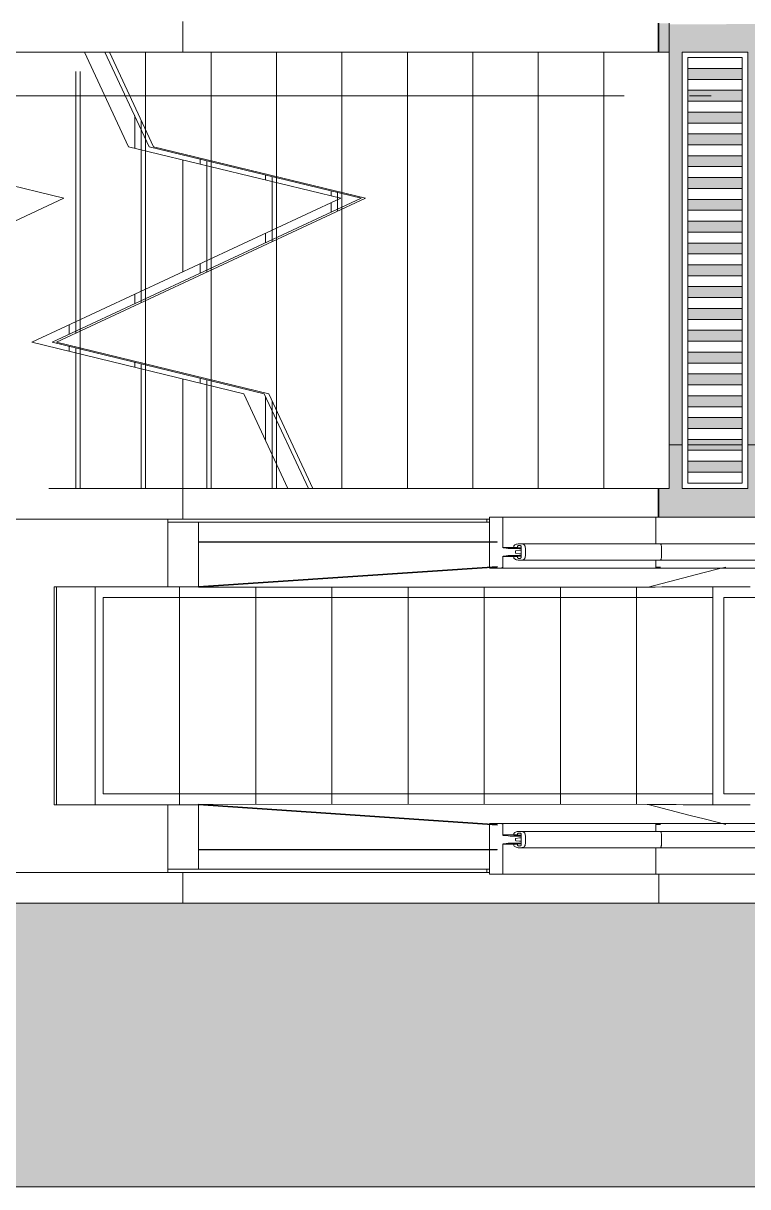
# Model space of a CAD drawing. Header units: metres. Extents: x -201 to 705, y -63 to 42.
# Drawn here: x 323.31 to 326.63, y -22 to -16.67 of the extents above; entities that cross this region are included whole.
import ezdxf

# ---------------------------------------------------------------- set-up
doc = ezdxf.new("R2010")
doc.units = ezdxf.units.M
for name, pattern in [('Dash', [3, 1.5, -1.5]), ('Grid Line', [11.1125, 6.35, -1.5875, 1.5875, -1.5875]), ('HAT AKSI', [5.6, 5, -0.3, 0, -0.3]), ('Overhead', [1.984375, 1.190625, -0.79375])]:
    doc.linetypes.add(name, pattern=pattern)
for name, color, linetype, lineweight in [('A-SECTMBM', 7, 'Overhead', 9), ('A_AREA', 7, 'Continuous', 9), ('A_GRID', 7, 'Continuous', 9), ('A_HATCH', 7, 'Continuous', 9), ('A_RC', 7, 'Continuous', 9), ('A_STAIR', 7, 'Continuous', 9), ('A_WALL', 7, 'Continuous', 9), ('G-PLANOTM', 7, 'Continuous', 9), ('P-SANRFIM', 7, 'Continuous', 9)]:
    doc.layers.add(name, color=color, linetype=linetype, lineweight=lineweight)

# ---------------------------------------------------------------- blocks, each defined once
blk = doc.blocks.new('IC-TKN-M7-S22-000-10-A1-32-K-T-6C-200_rvt-2-_7_76 _10_76_ BİLET HOLÜ _FFL__ANAHTAR PLAN')
at = {"layer": 'A_HATCH', "true_color": 0x787878}
h = blk.add_hatch(dxfattribs=at)
h.set_pattern_fill('FP_3', color=8, style=0, pattern_type=2)
h.set_pattern_definition([(45, (0, 0), (-0.442274, 0.442274), []), (45, (0.4423, 0), (-0.442274, 0.442274), [0.31274, -0.15637])])
h.paths.add_polyline_path([(-114.5458, -22), (-83.0294, -22), (-83.0294, -20.7), (-125.75, -20.7), (-125.75, -22)])
h.paths.add_polyline_path([(-55.85, -22), (-55.85, -20.7), (-76.7121, -20.7), (-76.7121, -22), (-59.0895, -22)])
at = {"layer": 'A-SECTMBM'}
for p, q in [((-111.901, -17.2335), (-110.9288, -17.4698)), ((-110.9288, -17.4698), (-112.3449, -18.1301))]:
    blk.add_line(p, q, dxfattribs=at)
at = {"layer": 'A_RC'}
for p, q in [((-110.3831, -16.8), (-110.3831, -16.66)), ((-110.3831, -17.8076), (-110.3831, -17.2937)), ((-110.3831, -18.94), (-110.3831, -18.2982)), ((-110.3831, -20.7), (-110.3831, -20.56))]:
    blk.add_line(p, q, dxfattribs=at)
at = {"layer": 'A_STAIR'}
for p, q in [((-110.7394, -16.8), (-110.8331, -16.8)), ((-110.8331, -16.8), (-110.631, -17.2335)), ((-110.6031, -17.2403), (-110.6031, -17.0923)), ((-110.631, -17.2335), (-109.6588, -17.4698)), ((-110.3031, -17.3132), (-110.3031, -17.2904)), ((-110.0031, -17.3861), (-110.0031, -17.3633)), ((-109.6588, -17.4698), (-111.0749, -18.1301)), ((-109.7031, -17.459), (-109.7031, -17.4362)), ((-109.7031, -17.5342), (-109.7031, -17.4905)), ((-110.0031, -17.6741), (-110.0031, -17.6304)), ((-110.3031, -17.8139), (-110.3031, -17.7703)), ((-110.6031, -17.9538), (-110.6031, -17.9102)), ((-110.9031, -18.0937), (-110.9031, -18.05)), ((-111.0749, -18.1301), (-110.1027, -18.3664)), ((-110.9031, -18.1719), (-110.9031, -18.1491)), ((-110.6031, -18.2448), (-110.6031, -18.222)), ((-110.3031, -18.3177), (-110.3031, -18.2949)), ((-110.1027, -18.3664), (-109.9005, -18.8)), ((-110.0031, -18.5799), (-110.0031, -18.379)), ((-109.8068, -18.8), (-109.9005, -18.8))]:
    blk.add_line(p, q, dxfattribs=at)
at = {"layer": 'A_STAIR', "linetype": 'Overhead'}
for p, q in [((-110.6031, -17.2403), (-110.6031, -17.0923)), ((-110.3031, -17.3132), (-110.3031, -17.2904)), ((-110.0031, -17.3861), (-110.0031, -17.3633)), ((-109.7031, -17.459), (-109.7031, -17.4362)), ((-109.7031, -17.5342), (-109.7031, -17.4905)), ((-110.0031, -17.6741), (-110.0031, -17.6304)), ((-110.3031, -17.8139), (-110.3031, -17.7703)), ((-110.6031, -17.9538), (-110.6031, -17.9102)), ((-110.9031, -18.0937), (-110.9031, -18.05)), ((-110.9031, -18.1719), (-110.9031, -18.1491)), ((-110.6031, -18.2448), (-110.6031, -18.222)), ((-110.3031, -18.3177), (-110.3031, -18.2949)), ((-110.0031, -18.5799), (-110.0031, -18.379))]:
    blk.add_line(p, q, dxfattribs=at)
at = {"layer": 'A_WALL', "lineweight": 18}
for p, q in [((-92.95, -20.7), (-125.75, -20.7)), ((-125.75, -22), (-83.0294, -22))]:
    blk.add_line(p, q, dxfattribs=at)
blk = doc.blocks.new('MBE MP YM Revit Family Model 697 mm 3 Basamak - MBE MP YM Revit Family Model 697 mm-3506677-_7_76 _10_76_ BİLET HOLÜ _FFL__ANAHTAR PLAN')
at = {"layer": 'G-PLANOTM'}
for p, q in [((-1.11, -1.8781), (-1.11, -3.7581)), ((0.51, -3.7581), (0.51, -1.8781)), ((-0.8, -3.7581), (-0.8, -3.2372)), ((-0.8, -3.2372), (0.2, -3.2372)), ((0.2, -3.2484), (-0.8, -3.2484)), ((-0.8, -3.2484), (-0.8, -3.4247)), ((0.2, -3.2372), (0.2, -3.7581)), ((0.2, -3.4247), (0.2, -3.2484)), ((-0.8, -3.4247), (0.2, -3.4247)), ((-0.75, -3.8119), (-0.75, -3.462)), ((-0.75, -3.462), (0.15, -3.462)), ((0.15, -3.462), (0.15, -3.8119)), ((-1.095, -3.7581), (-1.11, -3.7581)), ((-1.11, -3.7581), (-1.11, -5.2208)), ((-1.11, -3.7581), (-0.8, -3.7581)), ((-1.095, -5.2208), (-1.095, -3.7581)), ((-0.8, -3.7581), (-1.095, -3.7581)), ((-1.095, -3.7581), (-1.095, -3.898)), ((-0.8, -3.898), (-0.8, -3.7581)), ((0.2, -3.7581), (0.2, -3.898)), ((0.495, -3.7581), (0.2, -3.7581)), ((0.2, -3.7581), (0.51, -3.7581)), ((0.495, -3.7581), (0.495, -5.2208)), ((0.51, -3.7581), (0.495, -3.7581)), ((0.495, -3.898), (0.495, -3.7581)), ((0.51, -5.2208), (0.51, -3.7581)), ((-0.8, -3.8119), (-0.75, -3.8119)), ((-0.75, -3.8119), (0.15, -3.8119)), ((-0.75, -4.1611), (-0.75, -3.8119)), ((0.15, -3.8119), (0.2, -3.8119)), ((0.15, -3.8119), (0.15, -4.1611)), ((-1.095, -3.898), (-0.8, -3.898)), ((-1.0039, -3.898), (-1.0055, -3.898)), ((-1.0055, -3.898), (-1.0055, -5.2681)), ((-1.0039, -5.2681), (-1.0039, -3.898)), ((-0.8005, -3.898), (-0.8927, -5.2681)), ((-0.8894, -5.2681), (-0.7972, -3.898)), ((-0.7972, -3.898), (-0.8005, -3.898)), ((-0.7982, -5.9551), (-0.7972, -3.898)), ((0.2005, -3.898), (0.1972, -3.898)), ((0.1972, -3.898), (0.2894, -5.2681)), ((0.1972, -3.898), (0.1982, -5.9551)), ((0.2, -3.898), (0.495, -3.898)), ((0.2927, -5.2681), (0.2005, -3.898)), ((0.4055, -3.898), (0.4039, -3.898)), ((0.4039, -3.898), (0.4039, -5.2681)), ((0.4055, -5.2681), (0.4055, -3.898)), ((-0.7974, -4.1611), (-0.75, -4.1611)), ((-0.75, -4.1611), (0.15, -4.1611)), ((-0.75, -4.5103), (-0.75, -4.1611)), ((0.15, -4.1611), (0.1974, -4.1611)), ((0.15, -4.1611), (0.15, -4.5103)), ((-0.7975, -4.5103), (-0.75, -4.5103)), ((-0.75, -4.5103), (0.15, -4.5103)), ((-0.75, -4.8594), (-0.75, -4.5103)), ((0.15, -4.5103), (0.1975, -4.5103)), ((0.15, -4.5103), (0.15, -4.8594)), ((-0.7977, -4.8594), (-0.75, -4.8594)), ((-0.75, -5.2086), (-0.75, -4.8588)), ((-0.75, -4.8594), (0.15, -4.8594)), ((0.15, -4.8588), (0.15, -5.2086)), ((0.15, -4.8594), (0.1977, -4.8594)), ((-1.11, -5.2208), (-1.095, -5.2208)), ((-1.11, -5.2331), (-1.11, -5.2208)), ((-1.095, -5.2208), (-1.095, -5.2331)), ((-0.7978, -5.2086), (-0.75, -5.2086)), ((-0.75, -5.2086), (0.15, -5.2086)), ((-0.75, -5.5578), (-0.75, -5.2086)), ((0.15, -5.2086), (0.1978, -5.2086)), ((0.15, -5.2086), (0.15, -5.5578)), ((0.495, -5.2208), (0.51, -5.2208)), ((0.495, -5.2331), (0.495, -5.2208)), ((0.51, -5.2208), (0.51, -5.2331)), ((-0.8871, -5.2331), (-1.1179, -5.2331)), ((-1.1179, -5.2331), (-1.1179, -5.2931)), ((-1.0055, -5.2681), (-1.0039, -5.2681)), ((-0.8927, -5.2681), (-0.8894, -5.2681)), ((-0.8849, -5.2831), (-0.8849, -5.2331)), ((0.2849, -5.2331), (0.2849, -5.2831)), ((0.5179, -5.2331), (0.2871, -5.2331)), ((0.2894, -5.2681), (0.2927, -5.2681)), ((0.4039, -5.2681), (0.4055, -5.2681)), ((0.5179, -5.2931), (0.5179, -5.2331)), ((-1.1179, -5.2931), (-0.9778, -5.2931)), ((-1.1179, -5.2931), (-1.1179, -5.9956)), ((-0.9803, -5.2981), (-0.9803, -5.3601)), ((-0.9778, -5.3071), (-0.9778, -5.2958)), ((-0.975, -5.3271), (-0.975, -5.3781)), ((-0.943, -5.3781), (-0.943, -5.3271)), ((-0.9402, -5.2931), (-0.8899, -5.2931)), ((-0.9402, -5.2958), (-0.9402, -5.3071)), ((-0.9377, -5.3601), (-0.9377, -5.2981)), ((-0.8849, -5.9932), (-0.8849, -5.2831)), ((0.2849, -5.2831), (0.2849, -5.9932)), ((0.2899, -5.2931), (0.3402, -5.2931)), ((0.3377, -5.2981), (0.3377, -5.3601)), ((0.3402, -5.3071), (0.3402, -5.2958)), ((0.343, -5.3271), (0.343, -5.3781)), ((0.375, -5.3781), (0.375, -5.3271)), ((0.3778, -5.2931), (0.5179, -5.2931)), ((0.3778, -5.2958), (0.3778, -5.3071)), ((0.3803, -5.3601), (0.3803, -5.2981)), ((0.5179, -5.9956), (0.5179, -5.2931)), ((-0.9965, -5.3683), (-0.9965, -5.3719)), ((-0.9965, -5.3719), (-0.9965, -6.0145)), ((-0.9805, -5.3441), (-0.9844, -5.3441)), ((-0.984, -5.3601), (-0.9805, -5.3601)), ((-0.9667, -5.3781), (-0.984, -5.3781)), ((-0.9785, -5.3562), (-0.9785, -5.348)), ((-0.9785, -5.3781), (-0.9785, -5.3562)), ((-0.975, -5.3781), (-0.943, -5.3781)), ((-0.9641, -5.3531), (-0.9667, -5.3701)), ((-0.9667, -5.3701), (-0.9667, -5.3781)), ((-0.9545, -5.3521), (-0.9635, -5.3521)), ((-0.9512, -5.3701), (-0.9538, -5.3531)), ((-0.9512, -5.3781), (-0.9512, -5.3701)), ((-0.934, -5.3781), (-0.9512, -5.3781)), ((-0.9394, -5.348), (-0.9394, -5.3562)), ((-0.9394, -5.3562), (-0.9394, -5.3781)), ((-0.9336, -5.3441), (-0.9375, -5.3441)), ((-0.9375, -5.3601), (-0.934, -5.3601)), ((-0.9215, -5.3719), (-0.9215, -5.3683)), ((-0.9215, -6.0145), (-0.9215, -5.3719)), ((0.3215, -5.3683), (0.3215, -5.3719)), ((0.3215, -5.3719), (0.3215, -6.0145)), ((0.3375, -5.3441), (0.3336, -5.3441)), ((0.334, -5.3601), (0.3375, -5.3601)), ((0.3512, -5.3781), (0.334, -5.3781)), ((0.3394, -5.3562), (0.3394, -5.348)), ((0.3394, -5.3781), (0.3394, -5.3562)), ((0.343, -5.3781), (0.375, -5.3781)), ((0.3538, -5.3531), (0.3512, -5.3701)), ((0.3512, -5.3701), (0.3512, -5.3781)), ((0.3635, -5.3521), (0.3545, -5.3521)), ((0.3667, -5.3701), (0.3641, -5.3531)), ((0.3667, -5.3781), (0.3667, -5.3701)), ((0.384, -5.3781), (0.3667, -5.3781)), ((0.3785, -5.348), (0.3785, -5.3562)), ((0.3785, -5.3562), (0.3785, -5.3781)), ((0.3844, -5.3441), (0.3805, -5.3441)), ((0.3805, -5.3601), (0.384, -5.3601)), ((0.3965, -5.3719), (0.3965, -5.3683)), ((0.3965, -6.0145), (0.3965, -5.3719)), ((-0.798, -5.5578), (-0.75, -5.5578)), ((-0.75, -5.5578), (0.15, -5.5578)), ((-0.75, -5.907), (-0.75, -5.5578)), ((0.15, -5.5578), (0.198, -5.5578)), ((0.15, -5.5578), (0.15, -5.907)), ((-0.7981, -5.907), (-0.75, -5.907)), ((-0.75, -5.907), (0.15, -5.907)), ((-0.75, -6.2562), (-0.75, -5.907)), ((0.15, -5.907), (0.1981, -5.907)), ((0.15, -5.907), (0.15, -6.2562)), ((-0.7982, -5.9597), (-0.7982, -5.9574)), ((0.1982, -5.9574), (0.1982, -5.9597)), ((-1.1179, -5.9956), (-0.995, -5.9956)), ((-1.1179, -6.759), (-1.1179, -5.9956)), ((-0.9229, -5.9956), (-0.8899, -5.9956)), ((-0.8898, -6.016), (-0.8897, -6.0034)), ((-0.8897, -6.0034), (-0.8897, -5.9956)), ((-0.8849, -6.759), (-0.8849, -5.9812)), ((0.2849, -5.9812), (0.2849, -6.759)), ((0.2897, -5.9956), (0.2897, -6.0034)), ((0.2897, -6.0034), (0.2898, -6.0159)), ((0.2899, -5.9956), (0.3229, -5.9956)), ((0.3957, -5.9956), (0.5179, -5.9956)), ((0.5179, -5.9956), (0.5179, -6.759)), ((-0.7996, -6.2562), (-0.75, -6.2562)), ((-0.75, -6.2562), (0.15, -6.2562)), ((0.15, -6.2562), (0.1996, -6.2562)), ((-0.75, -6.6562), (-0.75, -6.3063)), ((-0.75, -6.3063), (0.15, -6.3063)), ((0.15, -6.3063), (0.15, -6.6562)), ((-0.8, -6.3521), (-0.8, -6.3981)), ((0.2, -6.3986), (0.2, -6.3521))]:
    blk.add_line(p, q, dxfattribs=at)
at = {"layer": 'G-PLANOTM', "flags": 128}
for points in [[(-0.9778, -5.2931), (-0.9783, -5.2932), (-0.9788, -5.2935), (-0.9792, -5.294), (-0.9796, -5.2946), (-0.9799, -5.2953), (-0.9801, -5.2962), (-0.9803, -5.2971), (-0.9803, -5.2981)], [(-0.9803, -5.2981), (-0.9802, -5.2993), (-0.98, -5.3004), (-0.9797, -5.3013)], [(-0.9797, -5.3013), (-0.9771, -5.3091), (-0.9756, -5.3179), (-0.975, -5.3271)], [(-0.943, -5.3271), (-0.9425, -5.3179), (-0.9409, -5.3091), (-0.9383, -5.3013)], [(-0.9377, -5.2981), (-0.9378, -5.2971), (-0.9379, -5.2962), (-0.9381, -5.2953), (-0.9384, -5.2946), (-0.9388, -5.294), (-0.9393, -5.2935), (-0.9397, -5.2932), (-0.9402, -5.2931)], [(-0.9383, -5.3013), (-0.938, -5.3004), (-0.9378, -5.2993), (-0.9377, -5.2981)], [(-0.8899, -5.2931), (-0.8889, -5.2929), (-0.888, -5.2924), (-0.8871, -5.2914), (-0.8864, -5.2902), (-0.8858, -5.2887), (-0.8853, -5.2869), (-0.885, -5.2851), (-0.8849, -5.2831)], [(0.2849, -5.2831), (0.285, -5.2851), (0.2853, -5.2869), (0.2858, -5.2887), (0.2864, -5.2902), (0.2871, -5.2914), (0.288, -5.2924), (0.2889, -5.2929), (0.2899, -5.2931)], [(0.3402, -5.2931), (0.3397, -5.2932), (0.3393, -5.2935), (0.3388, -5.294), (0.3384, -5.2946), (0.3381, -5.2953), (0.3379, -5.2962), (0.3378, -5.2971), (0.3377, -5.2981)], [(0.3377, -5.2981), (0.3378, -5.2993), (0.338, -5.3004), (0.3383, -5.3013)], [(0.3383, -5.3013), (0.3409, -5.3091), (0.3425, -5.3179), (0.343, -5.3271)], [(0.375, -5.3271), (0.3756, -5.3179), (0.3771, -5.3091), (0.3797, -5.3013)], [(0.3803, -5.2981), (0.3803, -5.2971), (0.3801, -5.2962), (0.3799, -5.2953), (0.3796, -5.2946), (0.3792, -5.294), (0.3788, -5.2935), (0.3783, -5.2932), (0.3778, -5.2931)], [(0.3797, -5.3013), (0.38, -5.3004), (0.3802, -5.2993), (0.3803, -5.2981)], [(-0.9844, -5.3441), (-0.9867, -5.3446), (-0.989, -5.346), (-0.9911, -5.3482), (-0.9929, -5.3512), (-0.9944, -5.3549), (-0.9956, -5.3591), (-0.9963, -5.3636), (-0.9965, -5.3683)], [(-0.9965, -5.3719), (-0.9963, -5.3763), (-0.9957, -5.3805), (-0.9947, -5.3845), (-0.9933, -5.3881), (-0.9917, -5.391), (-0.9898, -5.3934), (-0.9877, -5.395), (-0.9855, -5.3958)], [(-0.9885, -5.3691), (-0.9884, -5.3674), (-0.9881, -5.3657), (-0.9877, -5.3641), (-0.9872, -5.3628), (-0.9865, -5.3616), (-0.9857, -5.3608), (-0.9849, -5.3603), (-0.984, -5.3601)], [(-0.984, -5.3781), (-0.9849, -5.3779), (-0.9857, -5.3774), (-0.9865, -5.3766), (-0.9872, -5.3755), (-0.9877, -5.3741), (-0.9881, -5.3726), (-0.9884, -5.3709), (-0.9885, -5.3691)], [(-0.9785, -5.348), (-0.9786, -5.3472), (-0.9787, -5.3465), (-0.9788, -5.3458), (-0.9791, -5.3453), (-0.9794, -5.3448), (-0.9797, -5.3444), (-0.9801, -5.3442), (-0.9805, -5.3441)], [(-0.9805, -5.3601), (-0.9801, -5.36), (-0.9797, -5.3598), (-0.9794, -5.3595), (-0.9791, -5.359), (-0.9788, -5.3584), (-0.9787, -5.3577), (-0.9786, -5.357), (-0.9785, -5.3562)], [(-0.9635, -5.3521), (-0.9636, -5.3521), (-0.9637, -5.3522), (-0.9638, -5.3523), (-0.9639, -5.3525), (-0.964, -5.3526), (-0.9641, -5.3528), (-0.9641, -5.3531)], [(-0.9538, -5.3531), (-0.9539, -5.3528), (-0.954, -5.3526), (-0.954, -5.3525), (-0.9541, -5.3523), (-0.9542, -5.3522), (-0.9544, -5.3521), (-0.9545, -5.3521)], [(-0.9375, -5.3441), (-0.9379, -5.3442), (-0.9383, -5.3444), (-0.9386, -5.3448), (-0.9389, -5.3453), (-0.9391, -5.3458), (-0.9393, -5.3465), (-0.9394, -5.3472), (-0.9394, -5.348)], [(-0.9394, -5.3562), (-0.9394, -5.357), (-0.9393, -5.3577), (-0.9391, -5.3584), (-0.9389, -5.359), (-0.9386, -5.3595), (-0.9382, -5.3598), (-0.9379, -5.36), (-0.9375, -5.3601)], [(-0.934, -5.3601), (-0.9331, -5.3603), (-0.9323, -5.3608), (-0.9315, -5.3616), (-0.9308, -5.3628), (-0.9302, -5.3641), (-0.9298, -5.3657), (-0.9296, -5.3674), (-0.9295, -5.3691)], [(-0.9295, -5.3691), (-0.9296, -5.3709), (-0.9298, -5.3726), (-0.9302, -5.3741), (-0.9308, -5.3755), (-0.9315, -5.3766), (-0.9323, -5.3774), (-0.9331, -5.3779), (-0.934, -5.3781)], [(-0.9215, -5.3683), (-0.9217, -5.3636), (-0.9224, -5.3591), (-0.9235, -5.3549), (-0.925, -5.3512), (-0.9269, -5.3482), (-0.929, -5.346), (-0.9312, -5.3446), (-0.9336, -5.3441)], [(-0.9324, -5.3958), (-0.9302, -5.395), (-0.9282, -5.3934), (-0.9263, -5.391), (-0.9246, -5.3881), (-0.9233, -5.3845), (-0.9223, -5.3805), (-0.9217, -5.3763), (-0.9215, -5.3719)], [(0.3336, -5.3441), (0.3312, -5.3446), (0.329, -5.346), (0.3269, -5.3482), (0.325, -5.3512), (0.3235, -5.3549), (0.3224, -5.3591), (0.3217, -5.3636), (0.3215, -5.3683)], [(0.3215, -5.3719), (0.3217, -5.3763), (0.3223, -5.3805), (0.3233, -5.3845), (0.3246, -5.3881), (0.3263, -5.391), (0.3282, -5.3934), (0.3302, -5.395), (0.3324, -5.3958)], [(0.3295, -5.3691), (0.3296, -5.3674), (0.3298, -5.3657), (0.3302, -5.3641), (0.3308, -5.3628), (0.3315, -5.3616), (0.3323, -5.3608), (0.3331, -5.3603), (0.334, -5.3601)], [(0.334, -5.3781), (0.3331, -5.3779), (0.3323, -5.3774), (0.3315, -5.3766), (0.3308, -5.3755), (0.3302, -5.3741), (0.3298, -5.3726), (0.3296, -5.3709), (0.3295, -5.3691)], [(0.3394, -5.348), (0.3394, -5.3472), (0.3393, -5.3465), (0.3391, -5.3458), (0.3389, -5.3453), (0.3386, -5.3448), (0.3383, -5.3444), (0.3379, -5.3442), (0.3375, -5.3441)], [(0.3375, -5.3601), (0.3379, -5.36), (0.3382, -5.3598), (0.3386, -5.3595), (0.3389, -5.359), (0.3391, -5.3584), (0.3393, -5.3577), (0.3394, -5.357), (0.3394, -5.3562)], [(0.3545, -5.3521), (0.3544, -5.3521), (0.3542, -5.3522), (0.3541, -5.3523), (0.354, -5.3525), (0.354, -5.3526), (0.3539, -5.3528), (0.3538, -5.3531)], [(0.3641, -5.3531), (0.3641, -5.3528), (0.364, -5.3526), (0.3639, -5.3525), (0.3638, -5.3523), (0.3637, -5.3522), (0.3636, -5.3521), (0.3635, -5.3521)], [(0.3805, -5.3441), (0.3801, -5.3442), (0.3797, -5.3444), (0.3794, -5.3448), (0.3791, -5.3453), (0.3788, -5.3458), (0.3787, -5.3465), (0.3786, -5.3472), (0.3785, -5.348)], [(0.3785, -5.3562), (0.3786, -5.357), (0.3787, -5.3577), (0.3788, -5.3584), (0.3791, -5.359), (0.3794, -5.3595), (0.3797, -5.3598), (0.3801, -5.36), (0.3805, -5.3601)], [(0.384, -5.3601), (0.3849, -5.3603), (0.3857, -5.3608), (0.3865, -5.3616), (0.3872, -5.3628), (0.3877, -5.3641), (0.3881, -5.3657), (0.3884, -5.3674), (0.3885, -5.3691)], [(0.3885, -5.3691), (0.3884, -5.3709), (0.3881, -5.3726), (0.3877, -5.3741), (0.3872, -5.3755), (0.3865, -5.3766), (0.3857, -5.3774), (0.3849, -5.3779), (0.384, -5.3781)], [(0.3965, -5.3683), (0.3963, -5.3636), (0.3956, -5.3591), (0.3944, -5.3549), (0.3929, -5.3512), (0.3911, -5.3482), (0.389, -5.346), (0.3867, -5.3446), (0.3844, -5.3441)], [(0.3855, -5.3958), (0.3877, -5.395), (0.3898, -5.3934), (0.3917, -5.391), (0.3933, -5.3881), (0.3947, -5.3845), (0.3957, -5.3805), (0.3963, -5.3763), (0.3965, -5.3719)], [(-0.9855, -5.3958), (-0.9723, -5.3975), (-0.959, -5.3981)], [(-0.959, -5.3981), (-0.9457, -5.3975), (-0.9324, -5.3958)], [(0.3324, -5.3958), (0.3457, -5.3975), (0.359, -5.3981)], [(0.359, -5.3981), (0.3723, -5.3975), (0.3855, -5.3958)], [(-0.8899, -6.3162), (-0.8811, -6.2818), (-0.8645, -6.2172), (-0.8479, -6.1526), (-0.8313, -6.0882), (-0.8148, -6.0239), (-0.7982, -5.9597)], [(0.1982, -5.9597), (0.2148, -6.0239), (0.2313, -6.0882), (0.2479, -6.1526), (0.2645, -6.2172), (0.2811, -6.2818), (0.2899, -6.3162)], [(-0.9965, -6.759), (-0.9965, -6.6945), (-0.9965, -6.63), (-0.9965, -6.5657), (-0.9965, -6.5018), (-0.9965, -6.4382), (-0.9965, -6.3752), (-0.9965, -6.3128), (-0.9965, -6.2511), (-0.9965, -6.1902), (-0.9965, -6.1302), (-0.9965, -6.0712), (-0.9965, -6.0137)], [(-0.9215, -6.0137), (-0.9215, -6.0716), (-0.9215, -6.1306), (-0.9215, -6.1906), (-0.9215, -6.2515), (-0.9215, -6.3132), (-0.9215, -6.3756), (-0.9215, -6.4386), (-0.9215, -6.5022), (-0.9215, -6.5661), (-0.9215, -6.6304), (-0.9215, -6.6949), (-0.9215, -6.759)], [(0.3215, -6.759), (0.3215, -6.6945), (0.3215, -6.63), (0.3215, -6.5657), (0.3215, -6.5018), (0.3215, -6.4382), (0.3215, -6.3752), (0.3215, -6.3128), (0.3215, -6.2511), (0.3215, -6.1902), (0.3215, -6.1302), (0.3215, -6.0712), (0.3215, -6.0137)], [(0.3965, -6.0137), (0.3965, -6.0716), (0.3965, -6.1306), (0.3965, -6.1906), (0.3965, -6.2515), (0.3965, -6.3132), (0.3965, -6.3756), (0.3965, -6.4386), (0.3965, -6.5022), (0.3965, -6.5661), (0.3965, -6.6304), (0.3965, -6.6949), (0.3965, -6.759)]]:
    blk.add_lwpolyline(points, dxfattribs=at)
at = {"layer": 'G-PLANOTM'}
for points, knots in [([(-0.8, -6.4278), (-0.7999, -6.3576), (-0.7995, -6.196), (-0.7987, -6.043), (-0.7982, -5.9597)], [-0.5833333, -0.5833333, -0.5833333, -0.5833333, -0.3333333, 0, 0, 0, 0]), ([(0.1982, -5.9597), (0.1987, -6.043), (0.1995, -6.196), (0.1999, -6.3576), (0.2, -6.4278)], [-1, -1, -1, -1, -0.6666667, -0.4166667, -0.4166667, -0.4166667, -0.4166667]), ([(-0.9965, -6.0145), (-0.9965, -6.015), (-0.9962, -6.016), (-0.9952, -6.0173), (-0.9934, -6.0185), (-0.9904, -6.0197), (-0.9875, -6.0202), (-0.9855, -6.0203)], [0, 0, 0, 0, 0.166667, 0.333333, 0.5, 0.666667, 1, 1, 1, 1]), ([(-0.9324, -6.0203), (-0.9305, -6.0202), (-0.9276, -6.0197), (-0.9245, -6.0185), (-0.9228, -6.0173), (-0.9217, -6.016), (-0.9215, -6.015), (-0.9215, -6.0145)], [0, 0, 0, 0, 0.333333, 0.5, 0.666667, 0.833333, 1, 1, 1, 1]), ([(-0.8899, -5.9956), (-0.8892, -5.9956), (-0.8877, -5.9954), (-0.886, -5.9948), (-0.8851, -5.994), (-0.8849, -5.9935), (-0.8849, -5.9932)], [0, 0, 0, 0, 0.285714, 0.571429, 0.785714, 1, 1, 1, 1]), ([(0.2849, -5.9932), (0.2849, -5.9934), (0.285, -5.9937), (0.2855, -5.9944), (0.2866, -5.9951), (0.2882, -5.9955), (0.2893, -5.9956), (0.2899, -5.9956)], [0, 0, 0, 0, 0.142857, 0.285714, 0.571429, 0.785714, 1, 1, 1, 1]), ([(0.3215, -6.0145), (0.3215, -6.015), (0.3217, -6.016), (0.3228, -6.0173), (0.3245, -6.0185), (0.3276, -6.0197), (0.3305, -6.0202), (0.3324, -6.0203)], [0, 0, 0, 0, 0.166667, 0.333333, 0.5, 0.666667, 1, 1, 1, 1]), ([(0.3855, -6.0203), (0.3875, -6.0202), (0.3904, -6.0197), (0.3934, -6.0185), (0.3952, -6.0173), (0.3962, -6.016), (0.3965, -6.015), (0.3965, -6.0145)], [0, 0, 0, 0, 0.333333, 0.5, 0.666667, 0.833333, 1, 1, 1, 1])]:
    blk.add_open_spline(points, degree=3, knots=knots, dxfattribs=at)
for points in [[(-0.9855, -6.0203), (-0.9811, -6.0205), (-0.9723, -6.0208), (-0.9634, -6.0209), (-0.959, -6.0209)], [(-0.959, -6.0209), (-0.9546, -6.0209), (-0.9457, -6.0208), (-0.9368, -6.0205), (-0.9324, -6.0203)], [(0.3324, -6.0203), (0.3368, -6.0205), (0.3457, -6.0208), (0.3546, -6.0209), (0.359, -6.0209)], [(0.359, -6.0209), (0.3634, -6.0209), (0.3723, -6.0208), (0.3811, -6.0205), (0.3855, -6.0203)]]:
    blk.add_open_spline(points, degree=3, dxfattribs=at)
blk = doc.blocks.new('D2020_30_Izgara - L-1217 -200-3926216-_7_76 _10_76_ BİLET HOLÜ _FFL__ANAHTAR PLAN')
at = {"layer": 'P-SANRFIM'}
for p, q in [((0.15, 1), (-0.15, 1)), ((-0.15, 1), (-0.15, -1)), ((0.125, 0.975), (-0.125, 0.975)), ((-0.125, 0.975), (-0.125, 0.925)), ((-0.125, -0.975), (-0.125, 0.975)), ((-0.125, 0.975), (0.125, 0.975)), ((0.125, 0.925), (0.125, 0.975)), ((0.125, 0.975), (0.125, -0.975)), ((0.15, -1), (0.15, 1)), ((-0.125, 0.925), (0.125, 0.925)), ((0.125, 0.875), (-0.125, 0.875)), ((-0.125, 0.875), (-0.125, 0.825)), ((0.125, 0.825), (0.125, 0.875)), ((-0.125, 0.825), (0.125, 0.825)), ((0.125, 0.775), (-0.125, 0.775)), ((-0.125, 0.775), (-0.125, 0.725)), ((0.125, 0.725), (0.125, 0.775)), ((-0.125, 0.725), (0.125, 0.725)), ((0.125, 0.675), (-0.125, 0.675)), ((-0.125, 0.675), (-0.125, 0.625)), ((0.125, 0.625), (0.125, 0.675)), ((-0.125, 0.625), (0.125, 0.625)), ((0.125, 0.575), (-0.125, 0.575)), ((-0.125, 0.575), (-0.125, 0.525)), ((0.125, 0.525), (0.125, 0.575)), ((-0.125, 0.525), (0.125, 0.525)), ((0.125, 0.475), (-0.125, 0.475)), ((-0.125, 0.475), (-0.125, 0.425)), ((0.125, 0.425), (0.125, 0.475)), ((-0.125, 0.425), (0.125, 0.425)), ((0.125, 0.375), (-0.125, 0.375)), ((-0.125, 0.375), (-0.125, 0.325)), ((0.125, 0.325), (0.125, 0.375)), ((-0.125, 0.325), (0.125, 0.325)), ((0.125, 0.275), (-0.125, 0.275)), ((-0.125, 0.275), (-0.125, 0.225)), ((0.125, 0.225), (0.125, 0.275)), ((-0.125, 0.225), (0.125, 0.225)), ((0.125, 0.175), (-0.125, 0.175)), ((-0.125, 0.175), (-0.125, 0.125)), ((0.125, 0.125), (0.125, 0.175)), ((-0.125, 0.125), (0.125, 0.125)), ((0.125, 0.075), (-0.125, 0.075)), ((-0.125, 0.075), (-0.125, 0.025)), ((0.125, 0.025), (0.125, 0.075)), ((-0.125, 0.025), (0.125, 0.025)), ((0.125, -0.025), (-0.125, -0.025)), ((-0.125, -0.025), (-0.125, -0.075)), ((0.125, -0.075), (0.125, -0.025)), ((-0.125, -0.075), (0.125, -0.075)), ((0.125, -0.125), (-0.125, -0.125)), ((-0.125, -0.125), (-0.125, -0.175)), ((0.125, -0.175), (0.125, -0.125)), ((-0.125, -0.175), (0.125, -0.175)), ((0.125, -0.225), (-0.125, -0.225)), ((-0.125, -0.225), (-0.125, -0.275)), ((0.125, -0.275), (0.125, -0.225)), ((-0.125, -0.275), (0.125, -0.275)), ((0.125, -0.325), (-0.125, -0.325)), ((-0.125, -0.325), (-0.125, -0.375)), ((0.125, -0.375), (0.125, -0.325)), ((-0.125, -0.375), (0.125, -0.375)), ((0.125, -0.425), (-0.125, -0.425)), ((-0.125, -0.425), (-0.125, -0.475)), ((0.125, -0.475), (0.125, -0.425)), ((-0.125, -0.475), (0.125, -0.475)), ((0.125, -0.525), (-0.125, -0.525)), ((-0.125, -0.525), (-0.125, -0.575)), ((0.125, -0.575), (0.125, -0.525)), ((-0.125, -0.575), (0.125, -0.575)), ((0.125, -0.625), (-0.125, -0.625)), ((-0.125, -0.625), (-0.125, -0.675)), ((0.125, -0.675), (0.125, -0.625)), ((-0.125, -0.675), (0.125, -0.675)), ((0.125, -0.725), (-0.125, -0.725)), ((-0.125, -0.725), (-0.125, -0.775)), ((0.125, -0.775), (0.125, -0.725)), ((-0.125, -0.775), (0.125, -0.775)), ((0.125, -0.825), (-0.125, -0.825)), ((-0.125, -0.825), (-0.125, -0.875)), ((0.125, -0.875), (0.125, -0.825)), ((-0.125, -0.875), (0.125, -0.875)), ((0.125, -0.925), (-0.125, -0.925)), ((-0.125, -0.925), (-0.125, -0.975)), ((0.125, -0.975), (0.125, -0.925)), ((-0.15, -1), (0.15, -1)), ((-0.125, -0.975), (0.125, -0.975)), ((0.125, -0.975), (-0.125, -0.975))]:
    blk.add_line(p, q, dxfattribs=at)

msp = doc.modelspace()

# ---------------------------------------------------------------- hatches: boundary and pattern name
at = {"layer": 'A_AREA', "true_color": 0xc7ebcc}
h = msp.add_hatch(color=254, dxfattribs=at)
h.paths.add_polyline_path([(354.5389, -20.7), (357.8356, -20.7), (357.8356, -20.52), (366.2745, -20.52), (366.2745, -19.7), (367.2245, -19.7), (367.2245, -19.6612), (367.2473, -19.6612), (367.2473, -19.7), (368.6745, -19.7), (368.6745, -20.52), (380.8395, -20.52), (380.8395, -18.825), (381.9674, -18.825), (381.9674, -18.8172), (384.7445, -18.814), (384.7445, -16.6329), (381.9674, -16.6327), (381.9674, -16.625), (380.8395, -16.625), (380.8395, -14.925), (380.9867, -14.925), (380.9867, -14.79), (378.6745, -14.79), (378.6745, -12.25), (377.0745, -12.25), (377.0745, -11.55), (370.1745, -11.55), (370.1745, -12.25), (368.6745, -12.25), (368.6698, -11.55), (361.1745, -11.55), (361.1745, -11.5888), (361.1517, -11.5888), (361.1517, -11.55), (360.1745, -11.55), (360.1745, -12.25), (358.6745, -12.25), (358.6745, -11.35), (359.9745, -11.3484), (359.9745, -5.65), (358.6745, -5.65), (358.6745, -5.2), (358.4534, -5.2), (358.4534, -5.6845), (358.4344, -5.7036), (358.4104, -5.7036), (358.3812, -5.6845), (358.2748, -5.5492), (358.2693, -5.5258), (358.2673, -5.427), (358.2184, -5.4946), (358.2058, -5.4916), (358.1959, -5.4796), (358.1969, -5.4719), (358.2693, -5.3585), (358.2693, -5.2146), (357.6978, -5.2091), (357.6978, -5.2), (357.5534, -5.2), (357.5534, -5.6845), (357.5344, -5.7036), (357.5104, -5.7036), (357.4812, -5.6845), (357.3748, -5.5492), (357.3693, -5.5085), (357.3673, -5.427), (357.3184, -5.4946), (357.3058, -5.4916), (357.2959, -5.4796), (357.2969, -5.4719), (357.3693, -5.3585), (357.3693, -5.2146), (356.7978, -5.2091), (356.7978, -5.2), (356.6534, -5.2), (356.6534, -5.6845), (356.6344, -5.7036), (356.6104, -5.7036), (356.5812, -5.6845), (356.4748, -5.5492), (356.4693, -5.5258), (356.4673, -5.427), (356.4184, -5.4946), (356.4058, -5.4916), (356.3959, -5.4796), (356.3969, -5.4719), (356.4693, -5.3585), (356.4693, -5.2146), (355.8978, -5.2091), (355.8978, -5.2), (355.7534, -5.2), (355.7534, -5.6845), (355.7344, -5.7036), (355.7104, -5.7036), (355.6812, -5.6845), (355.5748, -5.5492), (355.5693, -5.5258), (355.5673, -5.427), (355.5184, -5.4946), (355.5058, -5.4916), (355.4959, -5.4796), (355.4969, -5.4719), (355.5693, -5.3585), (355.5693, -5.2146), (354.9978, -5.2091), (354.9978, -5.2), (354.8534, -5.2), (354.8523, -5.6857), (354.8344, -5.7036), (354.8104, -5.7036), (354.7812, -5.6845), (354.6748, -5.5492), (354.6693, -5.5258), (354.6673, -5.427), (354.6184, -5.4946), (354.6058, -5.4916), (354.5959, -5.4796), (354.5969, -5.4719), (354.6693, -5.3585), (354.6693, -5.2146), (354.0978, -5.2091), (354.0978, -5.2), (353.9534, -5.2057), (353.9534, -5.6845), (353.9344, -5.7036), (353.9104, -5.7036), (353.8812, -5.6845), (353.7748, -5.5492), (353.7693, -5.5258), (353.7673, -5.427), (353.7184, -5.4946), (353.7058, -5.4916), (353.6959, -5.4796), (353.6969, -5.4719), (353.7693, -5.3585), (353.7693, -5.2146), (353.1978, -5.2091), (353.1978, -5.2), (353.0534, -5.2057), (353.0534, -5.6845), (353.0344, -5.7036), (353.0104, -5.7036), (352.9812, -5.6845), (352.8748, -5.5492), (352.8693, -5.5258), (352.8673, -5.427), (352.8184, -5.4946), (352.8058, -5.4916), (352.7959, -5.4796), (352.7969, -5.4719), (352.8693, -5.3506), (352.8693, -5.2146), (352.2978, -5.2091), (352.2978, -5.2), (352.1534, -5.2057), (352.1534, -5.6845), (352.1344, -5.7036), (352.1104, -5.7036), (352.0812, -5.6845), (351.9748, -5.5492), (351.9693, -5.5258), (351.9673, -5.427), (351.9184, -5.4946), (351.9058, -5.4916), (351.8959, -5.4796), (351.8969, -5.4719), (351.9693, -5.3585), (351.9693, -5.2146), (351.3978, -5.2091), (351.3978, -5.2), (351.2534, -5.2057), (351.2534, -5.6845), (351.2344, -5.7036), (351.2104, -5.7036), (351.1812, -5.6845), (351.0748, -5.5492), (351.0693, -5.5258), (351.0673, -5.427), (351.0184, -5.4946), (351.0058, -5.4916), (350.9959, -5.4796), (350.9969, -5.4719), (351.0693, -5.3585), (351.0693, -5.2146), (350.4978, -5.2091), (350.4978, -5.2), (350.1745, -5.2), (350.1745, -5.65), (348.6745, -5.65), (348.6745, -5.2), (348.3512, -5.2057), (348.3512, -5.2146), (347.7797, -5.2191), (347.7815, -5.3612), (347.8521, -5.482), (347.8432, -5.4916), (347.8275, -5.4942), (347.8206, -5.488), (347.7797, -5.4239), (347.7742, -5.5492), (347.7634, -5.5707), (347.6604, -5.6934), (347.6386, -5.7036), (347.6146, -5.7036), (347.5956, -5.6845), (347.5956, -5.2), (347.4512, -5.2057), (347.4512, -5.2146), (346.8797, -5.2191), (346.8815, -5.3612), (346.9521, -5.482), (346.9432, -5.4916), (346.9275, -5.4942), (346.9206, -5.488), (346.8797, -5.4239), (346.8742, -5.5492), (346.8634, -5.5707), (346.7604, -5.6934), (346.7386, -5.7036), (346.7146, -5.7036), (346.6956, -5.6845), (346.6956, -5.2), (346.5512, -5.2057), (346.5512, -5.2146), (345.9797, -5.2191), (345.9815, -5.3612), (346.0521, -5.482), (346.0432, -5.4916), (346.0275, -5.4942), (346.0206, -5.488), (345.9797, -5.4239), (345.9742, -5.5492), (345.9634, -5.5707), (345.8604, -5.6934), (345.8386, -5.7036), (345.8146, -5.7036), (345.7956, -5.6845), (345.7956, -5.2), (345.6512, -5.2057), (345.6512, -5.2146), (345.0797, -5.2191), (345.0815, -5.3612), (345.1521, -5.482), (345.1432, -5.4916), (345.1275, -5.4942), (345.1206, -5.488), (345.0797, -5.4239), (345.0742, -5.5492), (345.0634, -5.5707), (344.9604, -5.6934), (344.9386, -5.7036), (344.9146, -5.7036), (344.8956, -5.6845), (344.8956, -5.2), (344.7512, -5.2057), (344.7512, -5.2146), (344.1797, -5.2191), (344.1815, -5.3612), (344.2521, -5.482), (344.2432, -5.4916), (344.2275, -5.4942), (344.2206, -5.488), (344.1797, -5.4239), (344.1742, -5.5492), (344.1634, -5.5707), (344.0604, -5.6934), (344.0386, -5.7036), (344.0146, -5.7036), (343.9956, -5.6845), (343.9956, -5.2), (343.8512, -5.2057), (343.8512, -5.2146), (343.2797, -5.2191), (343.2815, -5.3612), (343.3521, -5.482), (343.3432, -5.4916), (343.3275, -5.4942), (343.3206, -5.488), (343.2797, -5.4239), (343.2742, -5.5492), (343.2634, -5.5707), (343.1604, -5.6934), (343.1386, -5.7036), (343.1146, -5.7036), (343.0956, -5.6845), (343.0956, -5.2), (342.9512, -5.2057), (342.9512, -5.2146), (342.3797, -5.2191), (342.3815, -5.3612), (342.4521, -5.482), (342.4432, -5.4916), (342.4275, -5.4942), (342.4206, -5.488), (342.3797, -5.4239), (342.3742, -5.5492), (342.3634, -5.5707), (342.2604, -5.6934), (342.2386, -5.7036), (342.2146, -5.7036), (342.1956, -5.6845), (342.1956, -5.2), (342.0512, -5.2057), (342.0512, -5.2146), (341.4797, -5.2191), (341.4815, -5.3612), (341.5521, -5.482), (341.5413, -5.4927), (341.5275, -5.4942), (341.5206, -5.488), (341.4797, -5.4239), (341.4742, -5.5492), (341.4536, -5.5823), (341.3604, -5.6934), (341.3386, -5.7036), (341.3146, -5.7036), (341.2956, -5.6845), (341.2956, -5.2), (341.1512, -5.2057), (341.1512, -5.2146), (340.5797, -5.2191), (340.5815, -5.3612), (340.6521, -5.482), (340.6432, -5.4916), (340.6275, -5.4942), (340.6206, -5.488), (340.5797, -5.4239), (340.5742, -5.5492), (340.5634, -5.5707), (340.4604, -5.6934), (340.4386, -5.7036), (340.4146, -5.7036), (340.3956, -5.6845), (340.3956, -5.2), (340.1745, -5.2), (340.1745, -5.65), (338.6745, -5.65), (338.6745, -5.2), (338.3589, -5.2), (338.3589, -5.6845), (338.3399, -5.7036), (338.3159, -5.7036), (338.2867, -5.6845), (338.1803, -5.5492), (338.1748, -5.5258), (338.1748, -5.2), (337.0064, -5.2), (337.0064, -5.6845), (336.9873, -5.7036), (336.9634, -5.7036), (336.9341, -5.6845), (336.8278, -5.5492), (336.8222, -5.5258), (336.8222, -5.2), (336.4615, -5.2), (336.4459, -5.219), (335.5554, -5.2151), (335.5466, -5.2049), (335.5466, -5.2), (335.5282, -5.2), (335.521, -5.219), (335.5194, -5.2211), (335.4984, -5.2298), (335.4906, -5.2288), (335.47, -5.2045), (335.4696, -5.2), (335.3785, -5.2048), (335.3745, -5.2412), (334.5157, -5.2412), (334.5145, -11.44), (330.1745, -11.44), (330.1745, -12.25), (310.1745, -12.25), (310.1745, -14.7), (310.3745, -14.7), (310.3745, -14.8), (311.3745, -14.8), (311.3745, -14.7), (315.3745, -14.7), (315.3745, -14.8), (316.3745, -14.8), (316.3745, -14.7), (329.8414, -14.7), (329.8414, -16.43), (329.8264, -16.43), (329.8264, -16.66), (328.6985, -16.66), (328.6985, -16.6677), (326.2708, -16.6725), (326.2714, -18.6), (326.3314, -18.6), (326.3314, -16.8), (326.6314, -16.8), (326.6314, -18.6), (329.8264, -18.6), (329.8264, -20.52), (341.1745, -20.52), (341.1745, -17.7), (341.1995, -17.7), (341.1995, -20.7), (341.2745, -20.7), (341.2745, -17.7), (347.5745, -17.7), (347.5745, -20.7), (347.6495, -20.7), (347.6495, -17.7), (347.6745, -17.7), (347.6745, -20.52), (351.472, -20.52), (351.472, -20.7), (352.8059, -20.7)])
h.paths.add_polyline_path([(384.4145, -18.65), (384.4145, -16.8), (384.7145, -16.8), (384.7145, -18.65), (384.4333, -18.65)])
h.paths.add_polyline_path([(326.6064, -18.6), (326.6064, -18.575), (326.3564, -18.575), (326.3564, -18.6)])
h.paths.add_polyline_path([(384.4395, -18.575), (384.6895, -18.575), (384.6895, -18.5277), (384.4395, -18.5277), (384.4395, -18.5724)])
h.paths.add_polyline_path([(326.3564, -18.525), (326.6064, -18.525), (326.6064, -18.475), (326.3564, -18.475)])
h.paths.add_polyline_path([(384.6895, -18.4777), (384.6895, -18.4305), (384.4395, -18.4305), (384.4395, -18.4777)])
h.paths.add_polyline_path([(326.6064, -18.425), (326.6064, -18.375), (326.3564, -18.375), (326.3564, -18.425)])
h.paths.add_polyline_path([(384.4395, -18.3805), (384.6895, -18.3805), (384.6895, -18.3333), (384.4395, -18.3333)])
h.paths.add_polyline_path([(326.3564, -18.325), (326.6064, -18.325), (326.6064, -18.275), (326.3564, -18.275)])
h.paths.add_polyline_path([(384.6895, -18.2833), (384.6895, -18.2361), (384.4395, -18.2361), (384.4395, -18.2833)])
h.paths.add_polyline_path([(326.5164, -18.225), (326.6064, -18.225), (326.6064, -18.175), (326.3564, -18.175), (326.3564, -18.225)])
h.paths.add_polyline_path([(384.4395, -18.1861), (384.6895, -18.1861), (384.6895, -18.1388), (384.4395, -18.1388), (384.4395, -18.1709)])
h.paths.add_polyline_path([(326.6064, -18.125), (326.6064, -18.075), (326.3564, -18.075), (326.3564, -18.125), (326.5979, -18.125)])
h.paths.add_polyline_path([(384.4395, -18.0888), (384.6895, -18.0888), (384.6874, -18.0416), (384.4395, -18.0416)])
h.paths.add_polyline_path([(326.5722, -18.025), (326.6064, -18.025), (326.6064, -17.975), (326.3564, -17.975), (326.3564, -18.025)])
h.paths.add_polyline_path([(384.4395, -17.9916), (384.6895, -17.9916), (384.6895, -17.9444), (384.4395, -17.9444), (384.4395, -17.9764)])
h.paths.add_polyline_path([(326.3564, -17.925), (326.6064, -17.925), (326.6064, -17.875), (326.3564, -17.875)])
h.paths.add_polyline_path([(381.0645, -17.9), (381.0645, -17.6), (381.0705, -17.6052), (381.0705, -17.9)])
h.paths.add_polyline_path([(381.7785, -17.9), (381.7785, -17.6), (381.7845, -17.6), (381.7845, -17.9)])
h.paths.add_polyline_path([(329.5954, -17.9), (329.5954, -17.6), (329.6014, -17.6), (329.6014, -17.9)])
h.paths.add_polyline_path([(328.8814, -17.9), (328.8814, -17.6), (328.8874, -17.605), (328.8874, -17.9)])
h.paths.add_polyline_path([(384.5413, -17.8944), (384.6895, -17.8944), (384.6895, -17.8472), (384.4395, -17.8472), (384.4395, -17.8944), (384.4598, -17.8944)])
h.paths.add_polyline_path([(326.6064, -17.825), (326.6064, -17.775), (326.3564, -17.775), (326.3564, -17.825), (326.5208, -17.825)])
h.paths.add_polyline_path([(384.4839, -17.7972), (384.6895, -17.7972), (384.6895, -17.75), (384.4395, -17.75), (384.4449, -17.7972)])
h.paths.add_polyline_path([(326.6064, -17.725), (326.6064, -17.675), (326.3564, -17.675), (326.3564, -17.725), (326.4951, -17.725)])
h.paths.add_polyline_path([(384.4395, -17.7), (384.6895, -17.7), (384.6895, -17.6527), (384.4395, -17.6527)])
h.paths.add_polyline_path([(347.491, -17.625), (346.7945, -17.625), (346.7945, -17.6), (347.5745, -17.6), (347.572, -17.625)])
h.paths.add_polyline_path([(341.4745, -17.625), (341.2745, -17.625), (341.2745, -17.6), (342.0745, -17.6), (342.0745, -17.625), (341.5413, -17.625)])
h.paths.add_polyline_path([(344.2151, -17.625), (343.6745, -17.625), (343.6745, -17.6), (344.2745, -17.6), (344.2715, -17.625), (344.2181, -17.625)])
h.paths.add_polyline_path([(344.5775, -17.625), (344.5745, -17.625), (344.5775, -17.6), (345.1945, -17.6), (345.1945, -17.625), (344.6309, -17.625)])
h.paths.add_polyline_path([(326.6064, -17.625), (326.6064, -17.575), (326.3564, -17.575), (326.3564, -17.625), (326.4694, -17.625)])
h.paths.add_polyline_path([(384.5321, -17.6027), (384.6895, -17.6027), (384.6895, -17.5555), (384.4395, -17.5555), (384.4395, -17.6027)])
h.paths.add_polyline_path([(326.3564, -17.525), (326.6064, -17.525), (326.6064, -17.475), (326.3564, -17.475)])
h.paths.add_polyline_path([(384.5562, -17.5055), (384.6895, -17.5055), (384.6895, -17.4583), (384.4395, -17.4583), (384.4395, -17.5055)])
h.paths.add_polyline_path([(326.418, -17.425), (326.6064, -17.425), (326.6064, -17.375), (326.3564, -17.375), (326.3564, -17.425)])
h.paths.add_polyline_path([(384.6895, -17.4083), (384.6895, -17.3611), (384.4395, -17.3611), (384.4395, -17.4083), (384.5803, -17.4083)])
h.paths.add_polyline_path([(326.3564, -17.325), (326.6064, -17.325), (326.6064, -17.275), (326.3564, -17.275), (326.3564, -17.2875)])
h.paths.add_polyline_path([(384.6895, -17.3111), (384.6895, -17.2638), (384.4395, -17.2638), (384.4395, -17.3111), (384.6044, -17.3111)])
h.paths.add_polyline_path([(326.6064, -17.225), (326.6064, -17.175), (326.3564, -17.175), (326.3564, -17.225), (326.3666, -17.225)])
h.paths.add_polyline_path([(384.6895, -17.2138), (384.6895, -17.1666), (384.4395, -17.1666), (384.4395, -17.2138), (384.6285, -17.2138)])
h.paths.add_polyline_path([(326.6064, -17.125), (326.6064, -17.075), (326.3564, -17.075), (326.3564, -17.125)])
h.paths.add_polyline_path([(384.6526, -17.1166), (384.6895, -17.1166), (384.6895, -17.0694), (384.4395, -17.075), (384.4395, -17.1166)])
h.paths.add_polyline_path([(326.5564, -17.025), (326.6064, -17.025), (326.6064, -16.975), (326.3564, -16.975), (326.3564, -17.025), (326.4064, -17.025)])
h.paths.add_polyline_path([(384.4395, -17.0194), (384.6895, -17.0194), (384.6884, -16.9722), (384.4395, -16.9722)])
h.paths.add_polyline_path([(326.6064, -16.925), (326.6064, -16.875), (326.3564, -16.875), (326.3564, -16.925), (326.5064, -16.925)])
h.paths.add_polyline_path([(384.5367, -16.9222), (384.6895, -16.9222), (384.6895, -16.875), (384.4395, -16.8776), (384.4395, -16.9222), (384.5153, -16.9222)])
h.paths.add_polyline_path([(348.6745, -12.25), (348.6745, -11.35), (350.1745, -11.35), (350.1745, -12.25)])
h.paths.add_polyline_path([(338.9418, -12.25), (338.6745, -12.25), (338.6745, -11.35), (340.1745, -11.35), (340.1745, -12.25), (339.7314, -12.25)])
h.paths.add_polyline_path([(330.1745, -5.56), (334.4345, -5.5583), (334.4345, -5.2), (330.1745, -5.2), (330.1745, -5.3612)])
at = {"layer": 'A_HATCH', "true_color": 0x787878}
h = msp.add_hatch(dxfattribs=at)
h.set_pattern_fill('FP_26', color=8, style=0, pattern_type=2)
h.set_pattern_definition([(90, (348.0845, -12.95), (-2.1, 1e-16), [0.4, -1.2]), (90, (348.3845, -12.95), (-2.1, 1e-16), [0.4, -1.2]), (180, (348.3845, -12.55), (-2e-16, -1.6), [0.3, -1.8]), (90, (348.0845, -12.55), (-2.1, 1e-16), [1.2, -0.4]), (180, (348.3845, -12.55), (-2e-16, -1.6), [0.3, -1.8]), (90, (348.3845, -12.55), (-2.1, 1e-16), [1.2, -0.4]), (180, (348.6845, -12.35), (-2e-16, -1.6), [0.3, -1.8]), (90, (348.6845, -12.35), (-2.1, 1e-16), [0.6, -1]), (180, (348.6845, -11.75), (-2e-16, -1.6), [0.3, -1.8]), (180, (348.6845, -11.75), (-2e-16, -1.6), [0.3, -1.8]), (90, (348.6845, -11.75), (-2.1, 1e-16), [0.4, -1.2]), (90, (348.6845, -12.95), (-2.1, 1e-16), [0.6, -1]), (90, (348.9845, -12.35), (-2.1, 1e-16), [0.3, -1.3]), (180, (348.9845, -12.05), (-2e-16, -1.6), [0.3, -1.8]), (90, (348.9845, -12.05), (-2.1, 1e-16), [0.7, -0.9]), (90, (348.9845, -12.95), (-2.1, 1e-16), [0.6, -1]), (180, (348.9845, -12.8), (-2e-16, -1.6), [0.3, -1.8]), (90, (348.9845, -12.95), (-2.1, 1e-16), [0.25, -1.35]), (180, (349.2845, -12.7), (-2e-16, -1.6), [0.3, -1.8]), (90, (348.9845, -12.7), (-2.1, 1e-16), [1.35, -0.25]), (180, (349.2845, -11.9), (-2e-16, -1.6), [0.3, -1.8]), (90, (349.2845, -12.95), (-2.1, 1e-16), [1.6, 0]), (180, (348.3845, -11.55), (-2e-16, -1.6), [0.3, -1.8]), (90, (349.5845, -12.35), (-2.1, 1e-16), [0.7, -0.9]), (180, (349.5845, -11.65), (-2e-16, -1.6), [0.3, -1.8]), (90, (349.5845, -11.65), (-2.1, 1e-16), [0.3, -1.3]), (90, (349.5845, -12.95), (-2.1, 1e-16), [0.6, -1]), (180, (349.5845, -12.55), (-2e-16, -1.6), [0.3, -1.8]), (90, (349.5845, -12.95), (-2.1, 1e-16), [0.25, -1.35]), (90, (349.5845, -12.7), (-2.1, 1e-16), [1.35, -0.25]), (90, (347.7845, -12.95), (-2.1, 1e-16), [0.6, -1]), (90, (347.7845, -12.55), (-2.1, 1e-16), [1.2, -0.4]), (180, (348.0845, -12.45), (-2e-16, -1.6), [0.3, -1.8]), (180, (348.0845, -11.65), (-2e-16, -1.6), [0.3, -1.8]), (90, (347.4845, -12.95), (-2.1, 1e-16), [1.6, 0]), (180, (347.7845, -11.85), (-2e-16, -1.6), [0.3, -1.8]), (180, (347.7845, -12.35), (-2e-16, -1.6), [0.3, -1.8]), (180, (348.9845, -11.6), (-2e-16, -1.6), [0.3, -1.8]), (180, (347.7845, -12.85), (-2e-16, -1.6), [0.3, -1.8])])
h.paths.add_polyline_path([(329.4102, -18.94), (329.8264, -18.94), (329.8264, -18.6), (327.3714, -18.6), (327.3714, -18.8), (326.7714, -18.8), (326.7714, -18.6), (326.6314, -18.6), (326.6314, -18.8), (326.3314, -18.8), (326.3314, -18.6), (326.2714, -18.6), (326.2714, -18.8), (326.2214, -18.8), (326.2214, -18.9321), (328.6985, -18.9322), (328.6985, -18.94)])
h.paths.add_polyline_path([(384.7745, -18.8171), (384.7725, -16.6329), (384.7445, -16.6355), (384.7445, -18.8171), (384.7529, -18.8171)])
h.paths.add_polyline_path([(326.3564, -18.725), (326.6064, -18.725), (326.6064, -18.675), (326.3564, -18.675)])
h.paths.add_polyline_path([(326.6064, -18.625), (326.6064, -18.6), (326.3564, -18.6), (326.3564, -18.625), (326.3775, -18.625)])
h.paths.add_polyline_path([(326.2214, -16.8), (326.2708, -16.8), (326.2708, -16.6679), (326.2214, -16.6679)])
h.paths.add_polyline_path([(329.8264, -16.43), (329.8414, -16.43), (329.8414, -14.7), (326.2245, -14.7), (326.2245, -15.032), (328.6985, -15.0322), (328.6985, -15.04), (329.8264, -15.04), (329.8264, -16.4283)])

# ---------------------------------------------------------------- linework, layer by layer
at = {"layer": 'A-SECTMBM'}
for p, q in [((323.6851, -16.8), (322.3514, -16.8)), ((323.7051, -16.8), (322.3714, -16.8)), ((323.5514, -18.0797), (323.5514, -16.8)), ((323.5514, -18.0797), (323.5514, -16.8)), ((323.5714, -18.0797), (323.5714, -16.8)), ((323.5714, -18.0797), (323.5714, -16.8)), ((323.8514, -17.9399), (323.8514, -17.1566)), ((323.8514, -17.9399), (323.8514, -17.1566)), ((323.8714, -17.9399), (323.8714, -17.1566)), ((323.8714, -17.9399), (323.8714, -17.1566)), ((324.1514, -17.8), (324.1514, -17.2977)), ((324.1514, -17.8), (324.1514, -17.2977)), ((324.1714, -17.8), (324.1714, -17.2977)), ((324.1714, -17.8), (324.1714, -17.2977)), ((324.4514, -17.6601), (324.4514, -17.3706)), ((324.4514, -17.6601), (324.4514, -17.3706)), ((324.4714, -17.6601), (324.4714, -17.3706)), ((324.4714, -17.6601), (324.4714, -17.3706)), ((324.7514, -17.5202), (324.7514, -17.4435)), ((324.7514, -17.5202), (324.7514, -17.4435)), ((324.7714, -17.5202), (324.7714, -17.4435)), ((324.7714, -17.5202), (324.7714, -17.4435)), ((323.5514, -18.8), (323.5514, -18.1564)), ((323.5514, -18.8), (323.5514, -18.1564)), ((323.5714, -18.8), (323.5714, -18.1564)), ((323.5714, -18.8), (323.5714, -18.1564)), ((323.8514, -18.8), (323.8514, -18.2293)), ((323.8514, -18.8), (323.8514, -18.2293)), ((323.8714, -18.8), (323.8714, -18.2293)), ((323.8714, -18.8), (323.8714, -18.2293)), ((324.1514, -18.8), (324.1514, -18.3022)), ((324.1514, -18.8), (324.1514, -18.3022)), ((324.1714, -18.8), (324.1714, -18.3022)), ((324.1714, -18.8), (324.1714, -18.3022)), ((324.4514, -18.8), (324.4514, -18.4433)), ((324.4514, -18.8), (324.4514, -18.4433)), ((324.4714, -18.8), (324.4714, -18.4433)), ((324.4714, -18.8), (324.4714, -18.4433)), ((324.6177, -18.8), (322.3514, -18.8)), ((324.6377, -18.8), (322.3714, -18.8))]:
    msp.add_line(p, q, dxfattribs=at)
at = {"layer": 'A_AREA', "linetype": 'Dash'}
for p, q in [((326.2245, -16.6679), (326.2245, -16.8)), ((326.2708, -16.6679), (326.2708, -16.8)), ((326.2714, -18.6), (326.3314, -18.6)), ((326.3564, -18.6), (326.6064, -18.6)), ((326.6314, -18.6), (329.8264, -18.6)), ((326.2245, -18.8), (326.2245, -18.9321)), ((326.2245, -20.5679), (326.2245, -20.7))]:
    msp.add_line(p, q, dxfattribs=at)
at = {"layer": 'A_GRID', "color": 21, "linetype": 'HAT AKSI', "true_color": 0xffaaaa}
msp.add_line((451.4644, -17), (238.6379, -17), dxfattribs=at)
at = {"layer": 'A_GRID', "color": 253, "linetype": 'Grid Line', "true_color": 0xaaaaaa}
msp.add_line((451.4644, -20.7), (238.6379, -20.7), dxfattribs=at)
at = {"layer": 'A_RC'}
for p, q in [((326.2214, -16.6679), (326.2214, -16.8)), ((326.2214, -18.8), (326.2214, -18.9321))]:
    msp.add_line(p, q, dxfattribs=at)
at = {"layer": 'A_STAIR'}
for p, q in [((323.7051, -16.8), (323.6851, -16.8)), ((323.6851, -16.8), (323.8872, -17.2335)), ((323.8714, -16.8), (323.7051, -16.8)), ((323.7051, -16.8), (323.9072, -17.2335)), ((324.1714, -16.8), (323.8714, -16.8)), ((323.8714, -17.1566), (323.8714, -16.8)), ((324.4714, -16.8), (324.1714, -16.8)), ((324.1714, -17.2977), (324.1714, -16.8)), ((324.7714, -16.8), (324.4714, -16.8)), ((324.4714, -17.3706), (324.4714, -16.8)), ((325.0714, -16.8), (324.7714, -16.8)), ((324.7714, -17.4435), (324.7714, -16.8)), ((325.3714, -16.8), (325.0714, -16.8)), ((325.0714, -18.8), (325.0714, -16.8)), ((325.6714, -16.8), (325.3714, -16.8)), ((325.3714, -18.8), (325.3714, -16.8)), ((325.9714, -16.8), (325.6714, -16.8)), ((325.6714, -18.8), (325.6714, -16.8)), ((326.2714, -16.8), (325.9714, -16.8)), ((325.9714, -18.8), (325.9714, -16.8)), ((326.2714, -18.8), (326.2714, -16.8)), ((323.8514, -17.1566), (323.8514, -17.1137)), ((323.8872, -17.2335), (324.8594, -17.4698)), ((323.9072, -17.2335), (324.8794, -17.4698)), ((324.8594, -17.4698), (323.4433, -18.1301)), ((324.8794, -17.4698), (323.4633, -18.1301)), ((324.7514, -17.5295), (324.7514, -17.5202)), ((324.7714, -18.8), (324.7714, -17.5202)), ((324.4514, -17.6694), (324.4514, -17.6601)), ((324.4714, -18.4433), (324.4714, -17.6601)), ((324.1514, -17.8093), (324.1514, -17.8)), ((324.1714, -18.3022), (324.1714, -17.8)), ((323.8514, -17.9492), (323.8514, -17.9399)), ((323.8714, -18.2293), (323.8714, -17.9399)), ((323.5514, -18.0891), (323.5514, -18.0797)), ((323.5714, -18.1564), (323.5714, -18.0797)), ((323.4433, -18.1301), (324.4155, -18.3664)), ((323.4633, -18.1301), (324.4355, -18.3664)), ((324.4155, -18.3664), (324.6177, -18.8)), ((324.4355, -18.3664), (324.6377, -18.8)), ((324.4514, -18.4433), (324.4514, -18.4004)), ((324.6377, -18.8), (324.6177, -18.8)), ((324.7714, -18.8), (324.6377, -18.8)), ((325.0714, -18.8), (324.7714, -18.8)), ((325.3714, -18.8), (325.0714, -18.8)), ((325.6714, -18.8), (325.3714, -18.8)), ((325.9714, -18.8), (325.6714, -18.8)), ((326.2714, -18.8), (325.9714, -18.8))]:
    msp.add_line(p, q, dxfattribs=at)
at = {"layer": 'A_STAIR', "linetype": 'Overhead'}
for p, q in [((323.8714, -17.1566), (323.8714, -16.8)), ((324.1714, -17.2977), (324.1714, -16.8)), ((324.4714, -17.3706), (324.4714, -16.8)), ((324.7714, -17.4435), (324.7714, -16.8)), ((325.0714, -18.8), (325.0714, -16.8)), ((325.3714, -18.8), (325.3714, -16.8)), ((325.6714, -18.8), (325.6714, -16.8)), ((325.9714, -18.8), (325.9714, -16.8)), ((326.2714, -18.8), (326.2714, -16.8)), ((323.8514, -17.1566), (323.8514, -17.1137)), ((324.7514, -17.5295), (324.7514, -17.5202)), ((324.7714, -18.8), (324.7714, -17.5202)), ((324.4514, -17.6694), (324.4514, -17.6601)), ((324.4714, -18.4433), (324.4714, -17.6601)), ((324.1514, -17.8093), (324.1514, -17.8)), ((324.1714, -18.3022), (324.1714, -17.8)), ((323.8514, -17.9492), (323.8514, -17.9399)), ((323.8714, -18.2293), (323.8714, -17.9399)), ((323.5514, -18.0891), (323.5514, -18.0797)), ((323.5714, -18.1564), (323.5714, -18.0797)), ((324.4514, -18.4433), (324.4514, -18.4004))]:
    msp.add_line(p, q, dxfattribs=at)

# ---------------------------------------------------------------- block references
at = {"lineweight": 5}
msp.add_blockref('IC-TKN-M7-S22-000-10-A1-32-K-T-6C-200_rvt-2-_7_76 _10_76_ BİLET HOLÜ _FFL__ANAHTAR PLAN', (434.4245, 0), dxfattribs=at)
at = {"layer": 'G-PLANOTM', "rotation": 89.99999999999964}
msp.add_blockref('MBE MP YM Revit Family Model 697 mm 3 Basamak - MBE MP YM Revit Family Model 697 mm-3506677-_7_76 _10_76_ BİLET HOLÜ _FFL__ANAHTAR PLAN', (320.2152, -19.45), dxfattribs=at)
at = {"layer": 'P-SANRFIM'}
msp.add_blockref('D2020_30_Izgara - L-1217 -200-3926216-_7_76 _10_76_ BİLET HOLÜ _FFL__ANAHTAR PLAN', (326.4814, -17.8), dxfattribs=at)

doc.saveas('drawing.dxf')
